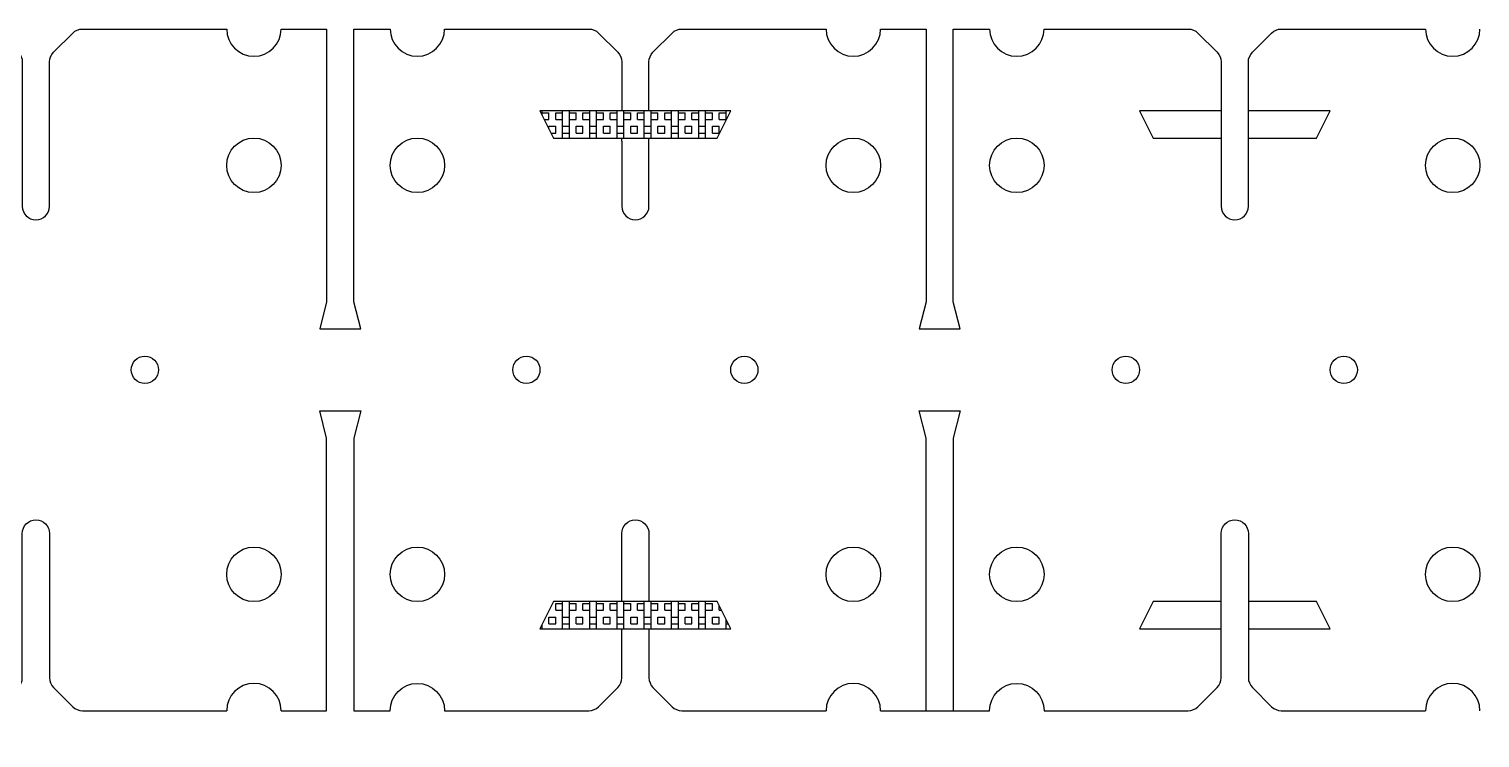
# Model space of a CAD drawing. Header units: inches. Extents: x 0 to 270, y 106 to 215.
# Drawn here: x 92.4 to 145.7, y 179.3 to 205.3 of the extents above; entities that cross this region are included whole.
import ezdxf

# ---------------------------------------------------------------- set-up
doc = ezdxf.new("R2010")
doc.units = ezdxf.units.IN
doc.header["$MEASUREMENT"] = 0

msp = doc.modelspace()

# ---------------------------------------------------------------- hatches: boundary and pattern name
h = msp.add_hatch()
h.set_pattern_fill('BOX', color=256)
h.paths.add_polyline_path([(111.17258, 202.31842), (111.67258, 201.31842), (117.67258, 201.31842), (118.17258, 202.31842)])
h.paths.add_polyline_path([(118.17258, 183.31842), (117.67258, 184.31842), (111.67258, 184.31842), (111.17258, 183.31842)])

# ---------------------------------------------------------------- linework, layer by layer
for p, q in [((94.37968, 205.31842), (99.67258, 205.31842)), ((101.67258, 205.31842), (103.34186, 205.31842)), ((104.34186, 205.31842), (105.67258, 205.31842)), ((107.67258, 205.31842), (112.96547, 205.31842)), ((116.37968, 205.31842), (121.67258, 205.31842)), ((123.67258, 205.31842), (125.34186, 205.31842)), ((126.34186, 205.31842), (127.67258, 205.31842)), ((129.67258, 205.31842), (134.96547, 205.31842)), ((138.37968, 205.31842), (143.67258, 205.31842)), ((114.17258, 201.21039), (114.17258, 201.31842)), ((115.17258, 201.21039), (115.17258, 201.31842)), ((94.37968, 180.31842), (99.67258, 180.31842)), ((101.67258, 180.31842), (103.34186, 180.31842)), ((104.34186, 180.31842), (105.67258, 180.31842)), ((107.67258, 180.31842), (112.96547, 180.31842)), ((116.37968, 180.31842), (121.67258, 180.31842)), ((123.67258, 180.31842), (125.34186, 180.31842)), ((123.67258, 180.31842), (127.67258, 180.31842)), ((126.34186, 180.31842), (127.67258, 180.31842)), ((129.67258, 180.31842), (134.96547, 180.31842)), ((129.67258, 180.31842), (134.96547, 180.31842)), ((138.37968, 180.31842), (143.67258, 180.31842)), ((138.37968, 180.31842), (143.67258, 180.31842))]:
    msp.add_line(p, q)
for points in [[(83.67258, 205.31842, 1), (85.67258, 205.31842), (90.96547, 205.31842, -0.19891237), (91.31902, 205.17198), (92.02613, 204.46487, -0.19891237), (92.17258, 204.11132), (92.17258, 198.81842, 0.41421356), (92.67258, 198.31842, 0.41421356), (93.17258, 198.81842), (93.17258, 204.11132, -0.19891237), (93.31902, 204.46487), (94.02613, 205.17198, -0.19891237), (94.37968, 205.31842), (99.67258, 205.31842)], [(105.67258, 205.31842), (105.67258, 205.31842, 1), (107.67258, 205.31842), (112.96547, 205.31842, -0.19891237), (113.31902, 205.17198), (114.02613, 204.46487, -0.19891237), (114.17258, 204.11132), (114.17258, 202.31842)], [(115.17258, 202.31842), (115.17258, 204.11132, -0.19891237), (115.31902, 204.46487), (116.02613, 205.17198, -0.19891237), (116.37968, 205.31842), (121.67258, 205.31842)], [(127.67258, 205.31842, 1), (129.67258, 205.31842), (134.96547, 205.31842, -0.19891237), (135.31902, 205.17198), (136.02613, 204.46487, -0.19891237), (136.17258, 204.11132), (136.17258, 198.81842, 0.41421356), (136.67258, 198.31842, 0.41421356), (137.17258, 198.81842), (137.17258, 204.11132, -0.19891237), (137.31902, 204.46487), (138.02613, 205.17198, -0.19891237), (138.37968, 205.31842), (143.67258, 205.31842)], [(114.17258, 201.21039), (114.17258, 198.81842, 0.41421356), (114.67258, 198.31842, 0.41421356), (115.17258, 198.81842), (115.17258, 201.21039)], [(83.67258, 179.31842), (83.67258, 179.31842), (83.67258, 179.56842), (83.67258, 180.31842, -1), (85.67258, 180.31842), (90.96547, 180.31842, 0.19891237), (91.31902, 180.46487), (92.02613, 181.17198, 0.19891237), (92.17258, 181.52553), (92.17258, 186.81842, -0.41421356), (92.67258, 187.31842, -0.41421356), (93.17258, 186.81842), (93.17258, 181.52553, 0.19891237), (93.31902, 181.17198), (94.02613, 180.46487, 0.19891237), (94.37968, 180.31842), (99.67258, 180.31842)], [(114.17258, 184.31842), (114.17258, 186.81842, -0.41421356), (114.67258, 187.31842, -0.41421356), (115.17258, 186.81842), (115.17258, 184.31842)], [(127.67258, 180.31842, -1), (129.67258, 180.31842), (134.96547, 180.31842, 0.19891237), (135.31902, 180.46487), (136.02613, 181.17198, 0.19891237), (136.17258, 181.52553), (136.17258, 186.81842, -0.41421356), (136.67258, 187.31842, -0.41421356), (137.17258, 186.81842), (137.17258, 181.52553, 0.19891237), (137.31902, 181.17198), (138.02613, 180.46487, 0.19891237), (138.37968, 180.31842), (143.67258, 180.31842)], [(105.67258, 180.31842, -1), (107.67258, 180.31842), (112.96547, 180.31842, 0.19891237), (113.31902, 180.46487), (114.02613, 181.17198, 0.19891237), (114.17258, 181.52553), (114.17258, 183.31842)], [(115.17258, 183.31842), (115.17258, 181.52553, 0.19891237), (115.31902, 181.17198), (116.02613, 180.46487, 0.19891237), (116.37968, 180.31842), (121.67258, 180.31842)]]:
    msp.add_lwpolyline(points, format="xyb")
for points in [[(101.67258, 205.31842), (101.67258, 205.31842), (103.34186, 205.31842), (103.34186, 195.31842), (103.09186, 194.31842), (104.59186, 194.31842), (104.34186, 195.31842), (104.34186, 205.31842), (105.67258, 205.31842)], [(123.67258, 205.31842), (123.67258, 205.31842), (125.34186, 205.31842), (125.34186, 195.31842), (125.09186, 194.31842), (126.59186, 194.31842), (126.34186, 195.31842), (126.34186, 205.31842), (127.67258, 205.31842)], [(136.17258, 202.31842), (133.17258, 202.31842), (133.67258, 201.31842), (136.17258, 201.31842)], [(137.17258, 201.31842), (139.67258, 201.31842), (140.17258, 202.31842), (137.17258, 202.31842)], [(101.67258, 180.31842), (101.67258, 180.31842), (103.34186, 180.31842), (103.34186, 190.31842), (103.09186, 191.31842), (104.59186, 191.31842), (104.34186, 190.31842), (104.34186, 180.31842), (105.67258, 180.31842)], [(123.67258, 180.31842), (123.67258, 180.31842), (125.34186, 180.31842), (125.34186, 190.31842), (125.09186, 191.31842), (126.59186, 191.31842), (126.34186, 190.31842), (126.34186, 180.31842), (127.67258, 180.31842)], [(136.17258, 184.31842), (133.67258, 184.31842), (133.17258, 183.31842), (136.17258, 183.31842)], [(137.17258, 183.31842), (140.17258, 183.31842), (139.67258, 184.31842), (137.17258, 184.31842)]]:
    msp.add_lwpolyline(points)
for points in [[(118.17258, 202.31842), (111.17258, 202.31842), (111.67258, 201.31842), (117.67258, 201.31842)], [(111.17258, 183.31842), (118.17258, 183.31842), (117.67258, 184.31842), (111.67258, 184.31842)]]:
    msp.add_lwpolyline(points, close=True)
for centre, radius in [((100.67258, 200.31842), 1), ((106.67258, 200.31842), 1), ((122.67258, 200.31842), 1), ((128.67258, 200.31842), 1), ((144.67258, 200.31842), 1), ((96.67258, 192.81842), 0.5), ((110.67258, 192.81842), 0.5), ((118.67258, 192.81842), 0.5), ((132.67258, 192.81842), 0.5), ((140.67258, 192.81842), 0.5), ((100.67258, 185.31842), 1), ((106.67258, 185.31842), 1), ((122.67258, 185.31842), 1), ((128.67258, 185.31842), 1), ((144.67258, 185.31842), 1)]:
    msp.add_circle(centre, radius)
for centre, start, end in [((100.67258, 205.31842), 180, 0), ((122.67258, 205.31842), 180, 0), ((144.67258, 205.31842), 180, 0), ((100.67258, 180.31842), 0, 180), ((122.67258, 180.31842), 0, 180), ((144.67258, 180.31842), 0, 180)]:
    msp.add_arc(centre, 1, start, end)

doc.saveas('drawing.dxf')
